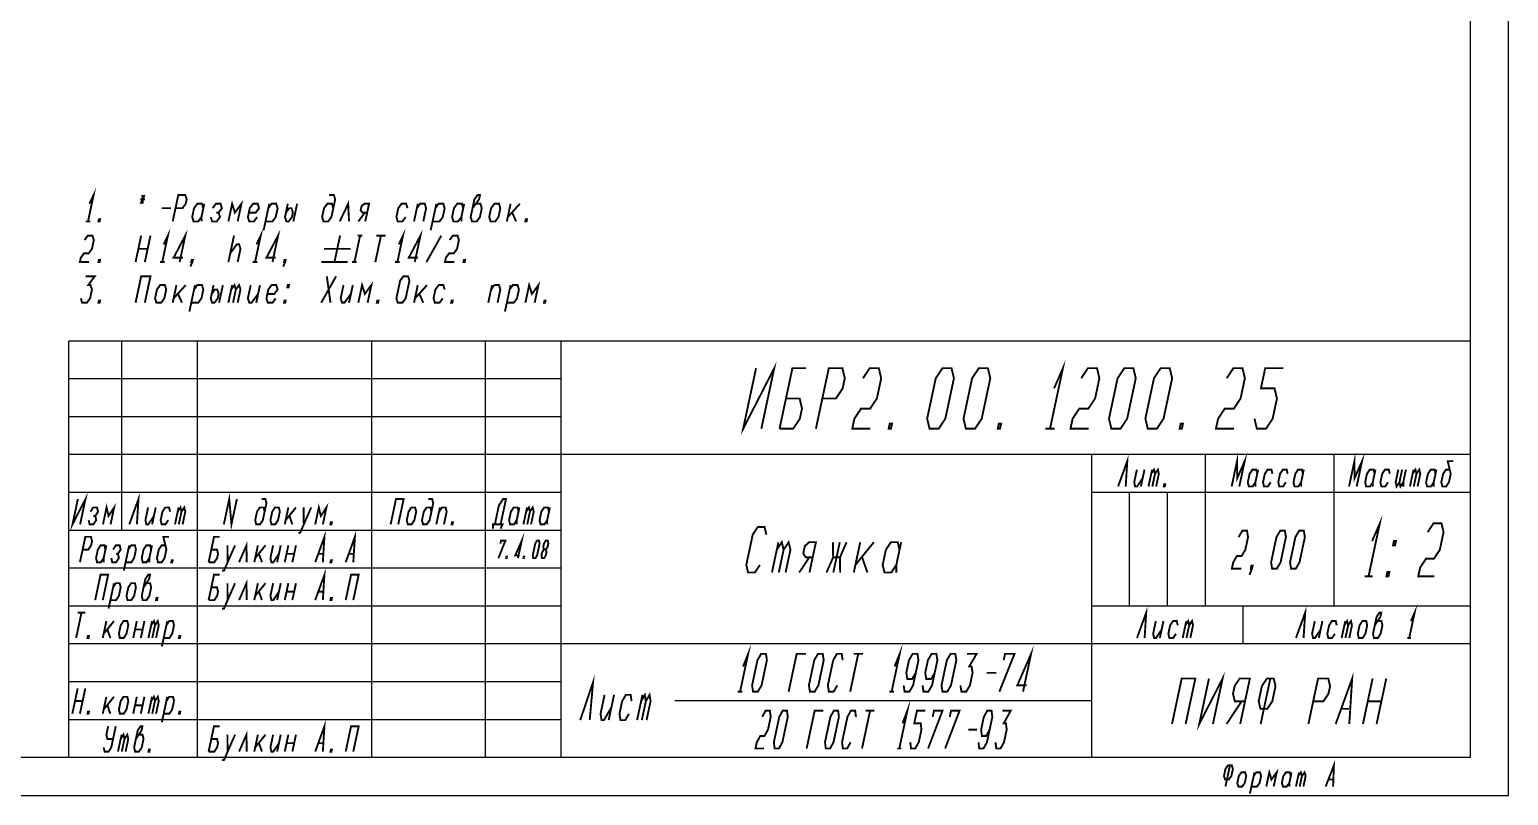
# Model space of a CAD drawing. Header units: millimetres. Extents: x 0 to 420, y 0 to 297.
# Drawn here: x 224.8 to 420, y 0 to 101.1 of the extents above; entities that cross this region are included whole.
import ezdxf

# ---------------------------------------------------------------- set-up
doc = ezdxf.new("R2010")
doc.units = ezdxf.units.MM
doc.header["$LTSCALE"] = 23.1
doc.layers.get('0').update_dxf_attribs({"linetype": 'CONTINUOUS'})

msp = doc.modelspace()

# ---------------------------------------------------------------- linework, layer by layer
at = {"color": 7, "linetype": 'CONTINUOUS'}
for p, q in [((420, 0), (420, 297)), ((415, 5), (415, 292)), ((415, 60), (230, 60)), ((230, 5), (230, 60)), ((237, 35), (237, 60)), ((247, 5), (247, 60)), ((270, 5), (270, 60)), ((285, 5), (285, 60)), ((295, 5), (295, 60)), ((415, 5), (415, 60)), ((295, 55), (230, 55)), ((295, 50), (230, 50)), ((415, 45), (230, 45)), ((365, 5), (365, 45)), ((380, 25), (380, 45)), ((397, 25), (397, 45)), ((295, 40), (230, 40)), ((415, 40), (365, 40)), ((370, 25), (370, 40)), ((375, 25), (375, 40)), ((295, 35), (230, 35)), ((295, 30), (230, 30)), ((295, 25), (230, 25)), ((415, 25), (365, 25)), ((385, 20), (385, 25)), ((415, 20), (230, 20)), ((295, 15), (230, 15)), ((365, 12.5), (310, 12.5)), ((295, 10), (230, 10)), ((415, 5), (20, 5)), ((415, 5), (230, 5)), ((0, 0), (420, 0))]:
    msp.add_line(p, q, dxfattribs=at)
at = {"color": 2, "linetype": 'CONTINUOUS', "const_width": 0.25}
for points in [[(232.7200415, 78.1176105), (233.2742651, 79.2842743), (232.5303186, 75.7842764)], [(239.4284033, 78.7009424), (240.0408948, 78.7009424)], [(240.0117737, 79.2842743), (239.4575244, 78.1176105)], [(239.7055151, 79.2842743), (239.763783, 78.1176105)], [(243.7084351, 75.7842764), (244.4523816, 79.2842743), (245.3711316, 79.2842743), (245.5533948, 78.7009424), (245.4293994, 78.1176105), (244.9991711, 77.5342786), (244.0804211, 77.5342786)], [(247.7554211, 77.5342786), (247.573158, 78.1176105), (246.9606665, 78.1176105), (246.5304126, 77.5342786), (246.2824475, 76.3676083), (246.4646851, 75.7842764), (247.0772021, 75.7842764), (247.5074304, 76.3676083)], [(247.8794165, 78.1176105), (247.5074304, 76.3676083), (247.5365771, 75.7842764)], [(248.732439, 76.3676083), (248.9147021, 75.7842764), (249.5271936, 75.7842764), (249.9574475, 76.3676083), (249.7751843, 76.9509467), (250.2054126, 77.5342786), (250.0231494, 78.1176105), (249.410658, 78.1176105), (248.9804297, 77.5342786)], [(251.0584351, 75.7842764), (251.5544165, 78.1176105), (251.9189172, 76.9509467), (252.7793994, 78.1176105), (252.2834436, 75.7842764)], [(253.7564172, 76.9509467), (254.6751672, 76.9509467), (255.1054211, 77.5342786), (254.923158, 78.1176105), (254.3106665, 78.1176105), (253.8804126, 77.5342786), (253.6324475, 76.3676083), (253.8146851, 75.7842764), (254.4272021, 75.7842764), (254.8574304, 76.3676083)], [(255.7104529, 74.6176126), (256.4543994, 78.1176105)], [(255.9584436, 75.7842764), (256.8771936, 75.7842764), (257.3074475, 76.3676083), (257.5554126, 77.5342786), (257.3731494, 78.1176105), (256.760658, 78.1176105), (256.3304297, 77.5342786)], [(258.9044165, 78.1176105), (258.5324304, 76.3676083), (258.7146936, 75.7842764), (259.0209521, 75.7842764), (259.4511804, 76.3676083), (259.5751758, 76.9509467), (259.3929126, 77.5342786), (259.0866797, 77.5342786), (258.6564258, 76.9509467)], [(260.1293994, 78.1176105), (259.6334436, 75.7842764)], [(264.9054126, 77.5342786), (264.7231494, 78.1176105), (264.110658, 78.1176105), (263.6804297, 77.5342786), (263.432439, 76.3676083), (263.6147021, 75.7842764), (264.2271936, 75.7842764), (264.6574475, 76.3676083), (265.1534033, 78.7009424), (264.9711401, 79.2842743), (264.3586487, 79.2842743)], [(265.7584351, 75.7842764), (266.866908, 78.1176105), (266.9834436, 75.7842764)], [(269.1272021, 75.7842764), (269.623158, 78.1176105), (269.0106665, 78.1176105), (268.6424231, 77.8259445), (268.5184277, 77.2426126), (268.7626758, 76.9509467), (269.3751672, 76.9509467)], [(274.7054297, 77.5342786), (274.5231665, 78.1176105), (273.9106494, 78.1176105), (273.4804211, 77.5342786), (273.2324304, 76.3676083), (273.4146936, 75.7842764), (274.0271851, 75.7842764), (274.457439, 76.3676083)], [(275.5584521, 75.7842764), (276.054408, 78.1176105)], [(275.9304126, 77.5342786), (276.3606665, 78.1176105), (276.973158, 78.1176105), (277.1554211, 77.5342786), (276.7834351, 75.7842764)], [(277.7604529, 74.6176126), (278.5043994, 78.1176105)], [(278.0084436, 75.7842764), (278.9271936, 75.7842764), (279.3574475, 76.3676083), (279.6054126, 77.5342786), (279.4231494, 78.1176105), (278.810658, 78.1176105), (278.3804297, 77.5342786)], [(282.0554297, 77.5342786), (281.8731665, 78.1176105), (281.2606494, 78.1176105), (280.8304211, 77.5342786), (280.5824304, 76.3676083), (280.7646936, 75.7842764), (281.3771851, 75.7842764), (281.807439, 76.3676083)], [(282.1793994, 78.1176105), (281.807439, 76.3676083), (281.8365601, 75.7842764)], [(283.2804126, 77.5342786), (284.1408948, 78.7009424), (284.2648901, 79.2842743), (283.9586316, 79.2842743), (283.5284033, 78.7009424), (283.0324475, 76.3676083), (283.2146851, 75.7842764), (283.8272021, 75.7842764), (284.2574304, 76.3676083), (284.5054211, 77.5342786), (284.323158, 78.1176105), (283.7106665, 78.1176105)], [(285.482439, 76.3676083), (285.6647021, 75.7842764), (286.2771936, 75.7842764), (286.7074475, 76.3676083), (286.9554126, 77.5342786), (286.7731494, 78.1176105), (286.160658, 78.1176105), (285.7304297, 77.5342786), (285.482439, 76.3676083)], [(288.3044165, 78.1176105), (287.8084351, 75.7842764)], [(287.9324304, 76.3676083), (289.5293994, 78.1176105)], [(234.0615601, 75.7842764), (233.9084436, 75.7842764), (233.9704541, 76.0759424), (234.1235706, 76.0759424), (234.0615601, 75.7842764)], [(242.2429211, 77.5342786), (243.4679297, 77.5342786)], [(249.4689258, 76.9509467), (249.7751843, 76.9509467)], [(268.2084521, 75.7842764), (269.0689343, 76.9509467)], [(288.5158008, 76.9509467), (289.0334436, 75.7842764)], [(290.4115686, 75.7842764), (290.2584521, 75.7842764), (290.320437, 76.0759424), (290.4735791, 76.0759424), (290.4115686, 75.7842764)], [(232.2240601, 75.7842764), (232.8365771, 75.7842764)], [(242.520033, 72.750325), (243.0742566, 73.9169888), (242.3303101, 70.416991)], [(244.6271851, 70.416991), (245.3711316, 73.9169888), (243.8324304, 71.0003229), (245.057439, 71.0003229)], [(254.7700415, 72.750325), (255.3242651, 73.9169888), (254.5803186, 70.416991)], [(256.8771936, 70.416991), (257.6211401, 73.9169888), (256.082439, 71.0003229), (257.3074475, 71.0003229)], [(273.5533777, 72.750325), (274.1076013, 73.9169888), (273.3636548, 70.416991)], [(275.6605298, 70.416991), (276.4044763, 73.9169888), (274.8657751, 71.0003229), (276.0907581, 71.0003229)], [(232.0784033, 73.3336569), (232.5086316, 73.9169888), (233.1211487, 73.9169888), (233.3034119, 73.3336569), (233.0554211, 72.1669931), (232.6251672, 71.5836548), (232.0126758, 71.5836548), (231.5824475, 71.0003229), (231.4584521, 70.416991), (232.6834351, 70.416991)], [(238.8084521, 70.416991), (239.5523987, 73.9169888)], [(239.1804126, 72.1669931), (240.4054211, 72.1669931)], [(240.7773816, 73.9169888), (240.0334351, 70.416991)], [(251.8023816, 73.9169888), (251.0584351, 70.416991)], [(251.3064258, 71.5836548), (252.166908, 72.750325), (252.4731665, 72.750325), (252.6554297, 72.1669931), (252.2834436, 70.416991)], [(263.6804297, 72.1669931), (267.1804211, 72.1669931)], [(265.8023987, 73.9169888), (265.0584521, 70.416991)], [(268.4419849, 73.9169888), (267.6980383, 70.416991)], [(268.1357263, 73.9169888), (268.7482178, 73.9169888)], [(271.1982349, 73.9169888), (270.4542883, 70.416991)], [(270.5857178, 73.9169888), (271.8107263, 73.9169888)], [(277.1917712, 70.416991), (279.1607263, 73.9169888)], [(280.2617395, 73.3336569), (280.6919678, 73.9169888), (281.3044849, 73.9169888), (281.486748, 73.3336569), (281.2387573, 72.1669931), (280.8085034, 71.5836548), (280.196012, 71.5836548), (279.7657581, 71.0003229), (279.6417883, 70.416991), (280.8667712, 70.416991)], [(234.0615601, 70.416991), (233.9084436, 70.416991), (233.9704541, 70.7086569), (234.1235706, 70.7086569), (234.0615601, 70.416991)], [(242.0240771, 70.416991), (242.6365686, 70.416991)], [(246.3115686, 70.416991), (246.1584521, 70.416991), (246.220437, 70.7086569), (246.3735791, 70.7086569), (246.3115686, 70.416991), (246.0344568, 69.8336591)], [(254.2740601, 70.416991), (254.8865771, 70.416991)], [(258.5615771, 70.416991), (258.4084351, 70.416991), (258.4704456, 70.7086569), (258.623562, 70.7086569), (258.5615771, 70.416991), (258.2844653, 69.8336591)], [(263.3084436, 70.416991), (266.8084351, 70.416991)], [(267.3917798, 70.416991), (268.0042712, 70.416991)], [(273.0573962, 70.416991), (273.6699133, 70.416991)], [(282.2448962, 70.416991), (282.0917798, 70.416991), (282.1537646, 70.7086569), (282.3069067, 70.7086569), (282.2448962, 70.416991)], [(232.2023987, 68.5497034), (233.4273816, 68.5497034), (232.5668994, 67.3830331), (232.873158, 67.3830331), (233.0554211, 66.7997012), (232.8074304, 65.6330374), (232.3772021, 65.0496991), (231.7646851, 65.0496991), (231.5824475, 65.6330374)], [(238.8084521, 65.0496991), (239.5523987, 68.5497034), (240.7773816, 68.5497034), (240.0334351, 65.0496991)], [(263.3084436, 65.0496991), (265.2773987, 68.5497034)], [(264.0523901, 68.5497034), (264.5334521, 65.0496991)], [(273.4146936, 65.0496991), (273.2324304, 65.6330374), (273.7284119, 67.9663715), (274.1586401, 68.5497034), (274.7711316, 68.5497034), (274.9533948, 67.9663715), (274.457439, 65.6330374), (274.0271851, 65.0496991), (273.4146936, 65.0496991)], [(241.382439, 65.6330374), (241.5647021, 65.0496991), (242.1771936, 65.0496991), (242.6074475, 65.6330374), (242.8554126, 66.7997012), (242.6731494, 67.3830331), (242.060658, 67.3830331), (241.6304297, 66.7997012), (241.382439, 65.6330374)], [(244.2044165, 67.3830331), (243.7084351, 65.0496991)], [(243.8324304, 65.6330374), (245.4293994, 67.3830331)], [(245.9104614, 63.8830353), (246.654408, 67.3830331)], [(246.1584521, 65.0496991), (247.0772021, 65.0496991), (247.5074304, 65.6330374), (247.7554211, 66.7997012), (247.573158, 67.3830331), (246.9606665, 67.3830331), (246.5304126, 66.7997012)], [(249.1043994, 67.3830331), (248.732439, 65.6330374), (248.9147021, 65.0496991), (249.2209351, 65.0496991), (249.651189, 65.6330374), (249.7751843, 66.2163693), (249.5929211, 66.7997012), (249.2866626, 66.7997012), (248.8564343, 66.2163693)], [(250.329408, 67.3830331), (249.8334521, 65.0496991)], [(251.0584351, 65.0496991), (251.5544165, 67.3830331)], [(251.4304211, 66.7997012), (251.8606494, 67.3830331), (252.0429126, 66.7997012), (251.6709521, 65.0496991)], [(252.0429126, 66.7997012), (252.4731665, 67.3830331), (252.6554297, 66.7997012), (252.2834436, 65.0496991)], [(254.004408, 67.3830331), (253.6324475, 65.6330374), (253.8146851, 65.0496991), (254.1209436, 65.0496991), (254.9814258, 66.2163693)], [(255.2294165, 67.3830331), (254.7334351, 65.0496991)], [(256.2064343, 66.2163693), (257.1251843, 66.2163693), (257.5554126, 66.7997012), (257.3731494, 67.3830331), (256.760658, 67.3830331), (256.3304297, 66.7997012), (256.082439, 65.6330374), (256.2647021, 65.0496991), (256.8771936, 65.0496991), (257.3074475, 65.6330374)], [(258.9955481, 67.0913672), (258.842406, 67.0913672), (258.9044165, 67.3830331), (259.057533, 67.3830331), (258.9955481, 67.0913672)], [(266.2544165, 67.3830331), (265.8824304, 65.6330374), (266.0646936, 65.0496991), (266.3709521, 65.0496991), (267.2314343, 66.2163693)], [(267.4793994, 67.3830331), (266.9834436, 65.0496991)], [(268.2084521, 65.0496991), (268.704408, 67.3830331), (269.0689343, 66.2163693), (269.9294165, 67.3830331), (269.4334351, 65.0496991)], [(276.054408, 67.3830331), (275.5584521, 65.0496991)], [(275.6824475, 65.6330374), (277.2794165, 67.3830331)], [(279.6054126, 66.7997012), (279.4231494, 67.3830331), (278.810658, 67.3830331), (278.3804297, 66.7997012), (278.132439, 65.6330374), (278.3147021, 65.0496991), (278.9271936, 65.0496991), (279.3574475, 65.6330374)], [(285.3584436, 65.0496991), (285.8543994, 67.3830331)], [(285.7304297, 66.7997012), (286.160658, 67.3830331), (286.7731494, 67.3830331), (286.9554126, 66.7997012), (286.5834521, 65.0496991)], [(287.56047, 63.8830353), (288.3044165, 67.3830331)], [(287.8084351, 65.0496991), (288.7271851, 65.0496991), (289.157439, 65.6330374), (289.4054297, 66.7997012), (289.2231665, 67.3830331), (288.6106494, 67.3830331), (288.1804211, 66.7997012)], [(290.2584521, 65.0496991), (290.754408, 67.3830331), (291.1189343, 66.2163693), (291.9794165, 67.3830331), (291.4834351, 65.0496991)], [(234.0615601, 65.0496991), (233.9084436, 65.0496991), (233.9704541, 65.3413715), (234.1235706, 65.3413715), (234.0615601, 65.0496991)], [(244.4158008, 66.2163693), (244.9334436, 65.0496991)], [(258.5615771, 65.0496991), (258.4084351, 65.0496991), (258.4704456, 65.3413715), (258.623562, 65.3413715), (258.5615771, 65.0496991)], [(270.8115601, 65.0496991), (270.6584436, 65.0496991), (270.7204541, 65.3413715), (270.8735706, 65.3413715), (270.8115601, 65.0496991)], [(276.2657922, 66.2163693), (276.7834351, 65.0496991)], [(280.6115771, 65.0496991), (280.4584351, 65.0496991), (280.5204456, 65.3413715), (280.673562, 65.3413715), (280.6115771, 65.0496991)], [(292.8615601, 65.0496991), (292.7084436, 65.0496991), (292.7704541, 65.3413715), (292.9235706, 65.3413715), (292.8615601, 65.0496991)], [(320.7004541, 56.4106357), (318.9999976, 48.4106406), (323.1004578, 56.4106357), (321.4000012, 48.4106406)], [(360.0336438, 53.7439728), (361.2004614, 56.4106357), (359.5000049, 48.4106406)], [(323.8000049, 48.4106406), (325.5004614, 56.4106357), (327.3004578, 56.4106357)], [(328.6000122, 48.4106406), (330.3004431, 56.4106357), (332.1004651, 56.4106357), (332.4170544, 55.0773074), (332.1336365, 53.7439728), (331.2502368, 52.4106381), (329.4502148, 52.4106381)], [(334.8170325, 55.0773074), (335.7004578, 56.4106357), (336.9004468, 56.4106357), (337.2170361, 55.0773074), (336.6502258, 52.4106381), (335.7668262, 51.0773035), (334.5668115, 51.0773035), (333.6834119, 49.7439688), (333.3999939, 48.4106406), (335.7999976, 48.4106406)], [(343.5999902, 48.4106406), (343.2834009, 49.7439688), (344.4170471, 55.0773074), (345.3004468, 56.4106357), (346.5004614, 56.4106357), (346.8170508, 55.0773074), (345.6834045, 49.7439688), (344.8000049, 48.4106406), (343.5999902, 48.4106406)], [(348.3999976, 48.4106406), (348.0834082, 49.7439688), (349.2170544, 55.0773074), (350.1004541, 56.4106357), (351.3004431, 56.4106357), (351.6170325, 55.0773074), (350.4834119, 49.7439688), (349.6000122, 48.4106406), (348.3999976, 48.4106406)], [(363.6170508, 55.0773074), (364.5004504, 56.4106357), (365.7004651, 56.4106357), (366.0170544, 55.0773074), (365.4502185, 52.4106381), (364.5668188, 51.0773035), (363.3668298, 51.0773035), (362.4834045, 49.7439688), (362.2000122, 48.4106406), (364.5999902, 48.4106406)], [(367.6000012, 48.4106406), (367.2834119, 49.7439688), (368.4170325, 55.0773074), (369.3004578, 56.4106357), (370.5004468, 56.4106357), (370.8170361, 55.0773074), (369.6834155, 49.7439688), (368.7999902, 48.4106406), (367.6000012, 48.4106406)], [(372.4000085, 48.4106406), (372.0834192, 49.7439688), (373.2170398, 55.0773074), (374.1004651, 56.4106357), (375.3004541, 56.4106357), (375.6170435, 55.0773074), (374.4833972, 49.7439688), (373.5999976, 48.4106406), (372.4000085, 48.4106406)], [(382.8170544, 55.0773074), (383.7004541, 56.4106357), (384.9004431, 56.4106357), (385.2170325, 55.0773074), (384.6502222, 52.4106381), (383.7668225, 51.0773035), (382.5668079, 51.0773035), (381.6834082, 49.7439688), (381.3999902, 48.4106406), (383.7999939, 48.4106406)], [(386.4834155, 49.7439688), (386.8000049, 48.4106406), (387.9999939, 48.4106406), (388.8834192, 49.7439688), (389.4502295, 52.4106381), (389.1336401, 53.7439728), (387.3336438, 53.7439728), (387.9004541, 56.4106357), (390.3004578, 56.4106357)], [(323.8000049, 48.4106406), (325.6000012, 48.4106406), (326.4834009, 49.7439688), (326.7668188, 51.0773035), (326.4502295, 52.4106381), (324.6502332, 52.4106381)], [(338.5000049, 48.4106406), (338.2000012, 48.4106406), (338.3417102, 49.0773047), (338.6417139, 49.0773047), (338.5000049, 48.4106406)], [(352.9000012, 48.4106406), (352.5999976, 48.4106406), (352.7417065, 49.0773047), (353.0417102, 49.0773047), (352.9000012, 48.4106406)], [(376.9000122, 48.4106406), (376.6000085, 48.4106406), (376.7416919, 49.0773047), (377.0416956, 49.0773047), (376.9000122, 48.4106406)], [(358.8999976, 48.4106406), (360.1000122, 48.4106406)], [(368.4799915, 40.787579), (369.6945667, 44.1375815), (369.4850024, 40.787579)], [(383.4749963, 40.787579), (384.1870532, 44.1375815), (384.2148669, 41.9042487), (385.1920642, 44.1375815), (384.4800073, 40.787579)], [(398.9650085, 40.787579), (399.6770654, 44.1375815), (399.7048535, 41.9042487), (400.6820764, 44.1375815), (399.9699939, 40.787579)], [(370.964718, 43.0209119), (370.6086768, 41.3459106), (370.7412598, 40.787579), (370.9925061, 40.787579), (371.7323511, 41.9042487)], [(371.9697034, 43.0209119), (371.4949988, 40.787579)], [(372.5000098, 40.787579), (372.9747144, 43.0209119)], [(372.8560254, 42.4625803), (373.2259607, 43.0209119), (373.3585437, 42.4625803), (373.0025024, 40.787579)], [(373.3585437, 42.4625803), (373.7284534, 43.0209119), (373.8610364, 42.4625803), (373.5049951, 40.787579)], [(386.8460449, 42.4625803), (386.7134619, 43.0209119), (386.2109692, 43.0209119), (385.8410339, 42.4625803), (385.6036816, 41.3459106), (385.736239, 40.787579), (386.2387573, 40.787579), (386.608667, 41.3459106)], [(386.9647083, 43.0209119), (386.608667, 41.3459106), (386.615614, 40.787579)], [(388.8560413, 42.4625803), (388.7234583, 43.0209119), (388.2209656, 43.0209119), (387.8510303, 42.4625803), (387.613678, 41.3459106), (387.746261, 40.787579), (388.2487537, 40.787579), (388.618689, 41.3459106)], [(390.8660376, 42.4625803), (390.7334546, 43.0209119), (390.2309619, 43.0209119), (389.8610266, 42.4625803), (389.6236743, 41.3459106), (389.7562573, 40.787579), (390.25875, 40.787579), (390.6286853, 41.3459106)], [(392.8760339, 42.4625803), (392.7434509, 43.0209119), (392.2409583, 43.0209119), (391.8710229, 42.4625803), (391.6336707, 41.3459106), (391.7662537, 40.787579), (392.2687463, 40.787579), (392.6386816, 41.3459106)], [(392.9946973, 43.0209119), (392.6386816, 41.3459106), (392.6456287, 40.787579)], [(402.3360315, 42.4625803), (402.2034485, 43.0209119), (401.7009558, 43.0209119), (401.3310205, 42.4625803), (401.0936682, 41.3459106), (401.2262512, 40.787579), (401.7287439, 40.787579), (402.0986792, 41.3459106)], [(402.4547205, 43.0209119), (402.0986792, 41.3459106), (402.1056262, 40.787579)], [(404.3460278, 42.4625803), (404.2134705, 43.0209119), (403.7109521, 43.0209119), (403.3410425, 42.4625803), (403.1036902, 41.3459106), (403.2362476, 40.787579), (403.7387402, 40.787579), (404.1086755, 41.3459106)], [(405.4697021, 43.0209119), (405.1136865, 41.3459106), (405.2462439, 40.787579), (405.6161792, 41.3459106), (405.7487622, 40.787579), (406.1186719, 41.3459106), (406.4747131, 43.0209119)], [(405.9722205, 43.0209119), (405.6161792, 41.3459106)], [(407.0049939, 40.787579), (407.4796985, 43.0209119)], [(407.3610352, 42.4625803), (407.7309705, 43.0209119), (407.8635278, 42.4625803), (407.5075122, 40.787579)], [(407.8635278, 42.4625803), (408.2334631, 43.0209119), (408.3660205, 42.4625803), (408.0100049, 40.787579)], [(410.3760425, 42.4625803), (410.2434595, 43.0209119), (409.7409668, 43.0209119), (409.3710315, 42.4625803), (409.1336792, 41.3459106), (409.2662622, 40.787579), (409.7687549, 40.787579), (410.1386902, 41.3459106)], [(410.4947058, 43.0209119), (410.1386902, 41.3459106), (410.1456372, 40.787579)], [(412.2534558, 43.0209119), (411.7509631, 43.0209119), (411.3810278, 42.4625803), (411.1436755, 41.3459106), (411.2762585, 40.787579), (411.7787512, 40.787579), (412.1486865, 41.3459106), (412.3860388, 42.4625803), (411.9883154, 44.1375815), (412.7420544, 44.1375815)], [(374.6356165, 40.787579), (374.5100061, 40.787579), (374.5693506, 41.066748), (374.6949609, 41.066748), (374.6356165, 40.787579)], [(406.1186719, 41.3459106), (406.1256189, 40.787579)], [(231.1970544, 39.1375781), (230.4849976, 35.7875821), (232.2020654, 39.1375781), (231.4900085, 35.7875821)], [(237.9799878, 35.7875821), (239.194563, 39.1375781), (238.9849988, 35.7875821)], [(250.4599915, 35.7875821), (251.172074, 39.1375781), (251.4650024, 35.7875821), (252.1770593, 39.1375781)], [(255.8410364, 37.4625769), (255.7084534, 38.0209149), (255.2059607, 38.0209149), (254.8360254, 37.4625769), (254.5986731, 36.3459137), (254.7312561, 35.7875821), (255.2337488, 35.7875821), (255.6036841, 36.3459137), (256.0783887, 38.5792465), (255.9458057, 39.1375781), (255.443313, 39.1375781)], [(272.475, 35.7875821), (273.1870569, 39.1375781), (274.1920679, 39.1375781), (273.480011, 35.7875821)], [(277.8560449, 37.4625769), (277.7234619, 38.0209149), (277.2209692, 38.0209149), (276.8510339, 37.4625769), (276.6136816, 36.3459137), (276.746239, 35.7875821), (277.2487573, 35.7875821), (277.618667, 36.3459137), (278.0933972, 38.5792465), (277.9608142, 39.1375781), (277.4583215, 39.1375781)], [(286.2312561, 35.7875821), (286.7653052, 38.3000775), (287.3201953, 39.1375781), (287.697052, 39.1375781), (286.9849951, 35.7875821)], [(232.6136829, 36.3459137), (232.7462402, 35.7875821), (233.2487585, 35.7875821), (233.6186682, 36.3459137), (233.4861108, 36.9042453), (233.8560205, 37.4625769), (233.7234631, 38.0209149), (233.2209705, 38.0209149), (232.8510352, 37.4625769)], [(234.5049902, 35.7875821), (234.9797205, 38.0209149), (235.2448608, 36.9042453), (235.9847058, 38.0209149), (235.5100012, 35.7875821)], [(240.4647144, 38.0209149), (240.1086731, 36.3459137), (240.2412561, 35.7875821), (240.4925024, 35.7875821), (241.2323474, 36.9042453)], [(241.4696997, 38.0209149), (240.9949951, 35.7875821)], [(243.3610327, 37.4625769), (243.2284497, 38.0209149), (242.725957, 38.0209149), (242.3560217, 37.4625769), (242.1186694, 36.3459137), (242.2512524, 35.7875821), (242.7537451, 35.7875821), (243.1236804, 36.3459137)], [(244.0100024, 35.7875821), (244.484707, 38.0209149)], [(244.3660437, 37.4625769), (244.7359534, 38.0209149), (244.8685364, 37.4625769), (244.5124951, 35.7875821)], [(244.8685364, 37.4625769), (245.2384717, 38.0209149), (245.3710291, 37.4625769), (245.0149878, 35.7875821)], [(256.6086694, 36.3459137), (256.7412524, 35.7875821), (257.2437451, 35.7875821), (257.6136804, 36.3459137), (257.8510327, 37.4625769), (257.7184497, 38.0209149), (257.215957, 38.0209149), (256.8460217, 37.4625769), (256.6086694, 36.3459137)], [(258.974707, 38.0209149), (258.5000024, 35.7875821)], [(258.6186658, 36.3459137), (259.979718, 38.0209149)], [(260.2726465, 34.6709125), (260.5238928, 34.6709125), (261.9897144, 38.0209149)], [(260.9847034, 38.0209149), (261.0124915, 35.7875821)], [(262.5199951, 35.7875821), (262.9946997, 38.0209149), (263.2598657, 36.9042453), (263.9997107, 38.0209149), (263.5250061, 35.7875821)], [(274.6036853, 36.3459137), (274.7362427, 35.7875821), (275.238761, 35.7875821), (275.6086707, 36.3459137), (275.8460229, 37.4625769), (275.7134656, 38.0209149), (275.2109473, 38.0209149), (274.8410376, 37.4625769), (274.6036853, 36.3459137)], [(278.504989, 35.7875821), (278.9797192, 38.0209149)], [(278.8610303, 37.4625769), (279.2309656, 38.0209149), (279.7334583, 38.0209149), (279.8660413, 37.4625769), (279.51, 35.7875821)], [(289.3510327, 37.4625769), (289.2184497, 38.0209149), (288.715957, 38.0209149), (288.3460217, 37.4625769), (288.1086694, 36.3459137), (288.2412524, 35.7875821), (288.7437451, 35.7875821), (289.1136804, 36.3459137)], [(289.4697217, 38.0209149), (289.1136804, 36.3459137), (289.1206274, 35.7875821)], [(290.0000024, 35.7875821), (290.474707, 38.0209149)], [(290.3560437, 37.4625769), (290.7259534, 38.0209149), (290.8585364, 37.4625769), (290.5024951, 35.7875821)], [(290.8585364, 37.4625769), (291.2284717, 38.0209149), (291.3610291, 37.4625769), (291.0049878, 35.7875821)], [(293.3710254, 37.4625769), (293.238468, 38.0209149), (292.7359497, 38.0209149), (292.36604, 37.4625769), (292.1286877, 36.3459137), (292.2612451, 35.7875821), (292.7637378, 35.7875821), (293.1336731, 36.3459137)], [(293.4897144, 38.0209149), (293.1336731, 36.3459137), (293.1406201, 35.7875821)], [(402.0044202, 33.5884717), (403.0254016, 35.9218057), (401.5375085, 28.92181)], [(233.2348645, 36.9042453), (233.4861108, 36.9042453)], [(259.1142371, 36.9042453), (259.5049878, 35.7875821)], [(264.6556274, 35.7875821), (264.5299915, 35.7875821), (264.5893359, 36.0667447), (264.7149719, 36.0667447), (264.6556274, 35.7875821)], [(280.6406213, 35.7875821), (280.515011, 35.7875821), (280.5743298, 36.0667447), (280.6999658, 36.0667447), (280.6406213, 35.7875821)], [(285.9869568, 35.2292441), (285.9800098, 35.7875821), (287.2362415, 35.7875821), (286.9919421, 35.2292441)], [(322.0627881, 34.432977), (321.8253333, 35.4329764), (320.9253479, 35.4329764), (320.2627917, 34.432977), (319.4125635, 30.4329794), (319.6499927, 29.43298), (320.5500037, 29.43298), (321.2125598, 30.4329794)], [(409.3399109, 34.7551419), (410.1129016, 35.9218057), (411.1629016, 35.9218057), (411.4399109, 34.7551419), (410.9439551, 32.4218079), (410.1709644, 31.255144), (409.1209644, 31.255144), (408.3479736, 30.0884738), (408.1000085, 28.92181), (410.2000085, 28.92181)], [(231.464989, 30.7875787), (232.1770715, 34.1375812), (232.9308105, 34.1375812), (233.0633936, 33.5792432), (232.9447046, 33.0209116), (232.5747949, 32.46258), (231.8210303, 32.46258)], [(242.7434656, 33.0209116), (242.2409473, 33.0209116), (241.8710376, 32.46258), (241.6336853, 31.3459103), (241.7662427, 30.7875787), (242.268761, 30.7875787), (242.6386707, 31.3459103), (242.8760229, 32.46258), (242.4783252, 34.1375812), (243.2320642, 34.1375812)], [(248.4499951, 30.7875787), (249.162052, 34.1375812), (249.9158167, 34.1375812)], [(252.4699878, 30.7875787), (253.4472107, 33.0209116), (253.4749988, 30.7875787)], [(262.5199951, 30.7875787), (263.7345703, 34.1375812), (263.5250061, 30.7875787)], [(266.5399878, 30.7875787), (267.754563, 34.1375812), (267.5449988, 30.7875787)], [(286.6937585, 31.3243066), (287.6138928, 33.6243091), (287.0388794, 33.6243091), (286.9574121, 33.2409732)], [(289.2812549, 31.3243066), (289.7701355, 33.6243091), (288.9314685, 31.7076425), (289.5064819, 31.7076425)], [(291.2937378, 31.3243066), (291.2314709, 31.7076425), (291.5573914, 33.2409732), (291.7826184, 33.6243091), (292.0701379, 33.6243091), (292.1324048, 33.2409732), (291.8064844, 31.7076425), (291.5812573, 31.3243066), (291.2937378, 31.3243066)], [(292.975686, 32.4743079), (293.2009131, 32.8576437), (293.282406, 33.2409732), (293.2201392, 33.6243091), (292.9326196, 33.6243091), (292.7073926, 33.2409732), (292.6259253, 32.8576437), (292.6881921, 32.4743079)], [(322.7999927, 29.43298), (323.6502209, 33.4329776)], [(323.4376575, 32.4329782), (324.1002136, 33.4329776), (324.3376685, 32.4329782), (323.7000037, 29.43298)], [(324.3376685, 32.4329782), (325.0002246, 33.4329776), (325.2376794, 32.4329782), (324.599989, 29.43298)], [(327.749989, 29.43298), (328.6002173, 33.4329776), (327.7002319, 33.4329776), (327.1439575, 32.9329779), (326.931394, 31.9329785), (327.275105, 31.4329788), (328.175116, 31.4329788)], [(330.0000037, 29.43298), (330.8751233, 31.4329788), (330.8502319, 33.4329776)], [(331.7502173, 33.4329776), (330.899989, 29.43298)], [(332.6502283, 33.4329776), (331.7751086, 31.4329788), (331.8, 29.43298)], [(334.4502246, 33.4329776), (333.5999963, 29.43298)], [(333.8125598, 30.4329794), (336.2502209, 33.4329776)], [(339.6376758, 32.4329782), (339.4002209, 33.4329776), (338.5002356, 33.4329776), (337.8376794, 32.4329782), (337.4125525, 30.4329794), (337.6500073, 29.43298), (338.5499927, 29.43298), (339.2125488, 30.4329794)], [(339.8502136, 33.4329776), (339.2125488, 30.4329794), (339.2250073, 29.43298)], [(384.3856458, 34.1108121), (384.8752954, 34.944147), (385.500271, 34.944147), (385.6356482, 34.1108121), (385.2814014, 32.4441486), (384.7917517, 31.6108136), (384.1667505, 31.6108136), (383.6771265, 30.777485), (383.4999902, 29.9441501), (384.7499927, 29.9441501)], [(388.8124878, 29.9441501), (388.6771362, 30.777485), (389.3856555, 34.1108121), (389.8752795, 34.944147), (390.5002808, 34.944147), (390.635658, 34.1108121), (389.9271387, 30.777485), (389.437489, 29.9441501), (388.8124878, 29.9441501)], [(391.3124927, 29.9441501), (391.1771411, 30.777485), (391.8856604, 34.1108121), (392.3752844, 34.944147), (393.0002856, 34.944147), (393.1356628, 34.1108121), (392.4271179, 30.777485), (391.9374939, 29.9441501), (391.3124927, 29.9441501)], [(405.0304504, 33.0051398), (404.7679504, 33.0051398), (404.8919202, 33.5884717), (405.1544202, 33.5884717), (405.0304504, 33.0051398)], [(234.8360376, 32.46258), (234.7034546, 33.0209116), (234.2009619, 33.0209116), (233.8310266, 32.46258), (233.5936743, 31.3459103), (233.7262573, 30.7875787), (234.22875, 30.7875787), (234.5986853, 31.3459103)], [(234.9547009, 33.0209116), (234.5986853, 31.3459103), (234.6056323, 30.7875787)], [(235.6036707, 31.3459103), (235.7362537, 30.7875787), (236.2387463, 30.7875787), (236.6086816, 31.3459103), (236.4760986, 31.9042484), (236.8460339, 32.46258), (236.7134509, 33.0209116), (236.2109583, 33.0209116), (235.8410229, 32.46258)], [(236.2248523, 31.9042484), (236.4760986, 31.9042484)], [(237.2576514, 29.6709155), (237.9697083, 33.0209116)], [(237.4950037, 30.7875787), (238.2487427, 30.7875787), (238.618678, 31.3459103), (238.8560303, 32.46258), (238.7234473, 33.0209116), (238.2209546, 33.0209116), (237.8510449, 32.46258)], [(240.8660266, 32.46258), (240.7334692, 33.0209116), (240.2309509, 33.0209116), (239.8610413, 32.46258), (239.623689, 31.3459103), (239.7562463, 30.7875787), (240.258739, 30.7875787), (240.6286743, 31.3459103)], [(240.9847156, 33.0209116), (240.6286743, 31.3459103), (240.6356213, 30.7875787)], [(248.4499951, 30.7875787), (249.2037598, 30.7875787), (249.5736694, 31.3459103), (249.6923584, 31.9042484), (249.5597754, 32.46258), (248.8060364, 32.46258)], [(250.2226392, 29.6709155), (250.4738855, 29.6709155), (251.939707, 33.0209116)], [(250.9347217, 33.0209116), (250.9625098, 30.7875787)], [(254.9547144, 33.0209116), (254.4800098, 30.7875787)], [(254.5986731, 31.3459103), (255.9596997, 33.0209116)], [(255.0942188, 31.9042484), (255.4849951, 30.7875787)], [(256.9647107, 33.0209116), (256.6086694, 31.3459103), (256.7412524, 30.7875787), (256.9924988, 30.7875787), (257.7323437, 31.9042484)], [(257.9697217, 33.0209116), (257.4949915, 30.7875787)], [(258.5000024, 30.7875787), (258.974707, 33.0209116)], [(258.7373547, 31.9042484), (259.7423657, 31.9042484)], [(259.979718, 33.0209116), (259.5049878, 30.7875787)], [(263.0085937, 31.9042484), (263.5111121, 31.9042484)], [(267.0286121, 31.9042484), (267.5311047, 31.9042484)], [(287.7718799, 31.3243066), (287.7, 31.3243066), (287.7407336, 31.5159778), (287.8126135, 31.5159778), (287.7718799, 31.3243066)], [(290.0718823, 31.3243066), (290.0000024, 31.3243066), (290.0407361, 31.5159778), (290.112616, 31.5159778), (290.0718823, 31.3243066)], [(292.443739, 31.3243066), (292.7312585, 31.3243066), (292.9564856, 31.7076425), (293.0379529, 32.090972), (292.975686, 32.4743079), (292.6881921, 32.4743079), (292.4629651, 32.090972), (292.3814722, 31.7076425), (292.443739, 31.3243066)], [(326.400011, 29.43298), (327.7251233, 31.4329788)], [(330.8751233, 31.4329788), (331.7751086, 31.4329788)], [(334.7001123, 31.4329788), (335.3999927, 29.43298)], [(243.6506287, 30.7875787), (243.5249927, 30.7875787), (243.5843372, 31.0667477), (243.7099731, 31.0667477), (243.6506287, 30.7875787)], [(262.5199951, 25.7875818), (263.7345703, 29.1375778), (263.5250061, 25.7875818)], [(264.6556274, 30.7875787), (264.5299915, 30.7875787), (264.5893359, 31.0667477), (264.7149719, 31.0667477), (264.6556274, 30.7875787)], [(386.156239, 29.9441501), (385.9999951, 29.9441501), (386.0885632, 30.3608176), (386.2448071, 30.3608176), (386.156239, 29.9441501), (385.8228589, 29.1108151)], [(404.1625085, 28.92181), (403.9000085, 28.92181), (404.0240039, 29.5051419), (404.2865039, 29.5051419), (404.1625085, 28.92181)], [(233.475011, 25.7875818), (234.1870679, 29.1375778), (235.1920532, 29.1375778), (234.4799963, 25.7875818)], [(235.247655, 24.6709122), (235.9597119, 28.0209146)], [(235.4850073, 25.7875818), (236.2387463, 25.7875818), (236.6086816, 26.3459134), (236.8460339, 27.4625766), (236.7134509, 28.0209146), (236.2109583, 28.0209146), (235.8410229, 27.4625766)], [(237.613667, 26.3459134), (237.74625, 25.7875818), (238.2487427, 25.7875818), (238.618678, 26.3459134), (238.8560303, 27.4625766), (238.7234473, 28.0209146), (238.2209546, 28.0209146), (237.8510449, 27.4625766), (237.613667, 26.3459134)], [(239.8610413, 27.4625766), (240.6008862, 28.5792462), (240.7195752, 29.1375778), (240.4683032, 29.1375778), (240.0983936, 28.5792462), (239.623689, 26.3459134), (239.7562463, 25.7875818), (240.258739, 25.7875818), (240.6286743, 26.3459134), (240.8660266, 27.4625766), (240.7334692, 28.0209146), (240.2309509, 28.0209146)], [(248.4499951, 25.7875818), (249.162052, 29.1375778), (249.9158167, 29.1375778)], [(248.4499951, 25.7875818), (249.2037598, 25.7875818), (249.5736694, 26.3459134), (249.6923584, 26.904245), (249.5597754, 27.4625766), (248.8060364, 27.4625766)], [(250.2226392, 24.6709122), (250.4738855, 24.6709122), (251.939707, 28.0209146)], [(250.9347217, 28.0209146), (250.9625098, 25.7875818)], [(252.4699878, 25.7875818), (253.4472107, 28.0209146), (253.4749988, 25.7875818)], [(254.9547144, 28.0209146), (254.4800098, 25.7875818)], [(254.5986731, 26.3459134), (255.9596997, 28.0209146)], [(256.9647107, 28.0209146), (256.6086694, 26.3459134), (256.7412524, 25.7875818), (256.9924988, 25.7875818), (257.7323437, 26.904245)], [(257.9697217, 28.0209146), (257.4949915, 25.7875818)], [(258.5000024, 25.7875818), (258.974707, 28.0209146)], [(259.979718, 28.0209146), (259.5049878, 25.7875818)], [(266.5399878, 25.7875818), (267.2520703, 29.1375778), (268.2570557, 29.1375778), (267.5449988, 25.7875818)], [(401.0125085, 28.92181), (402.0625085, 28.92181)], [(241.6406323, 25.7875818), (241.5149963, 25.7875818), (241.5743408, 26.0667444), (241.6999512, 26.0667444), (241.6406323, 25.7875818)], [(255.0942188, 26.904245), (255.4849951, 25.7875818)], [(258.7373547, 26.904245), (259.7423657, 26.904245)], [(263.0085937, 26.904245), (263.5111121, 26.904245)], [(264.6556274, 25.7875818), (264.5299915, 25.7875818), (264.5893359, 26.0667444), (264.7149719, 26.0667444), (264.6556274, 25.7875818)], [(231.6745532, 24.1375809), (230.9624963, 20.7875784)], [(231.1720605, 24.1375809), (232.1770715, 24.1375809)], [(370.9799963, 20.7875784), (372.1945715, 24.1375809), (371.9850073, 20.7875784)], [(391.9600012, 20.7875784), (393.1745764, 24.1375809), (392.9650122, 20.7875784)], [(402.3660242, 22.4625797), (403.1058948, 23.5792461), (403.2245581, 24.1375809), (402.9733118, 24.1375809), (402.6033765, 23.5792461), (402.1286719, 21.3459132), (402.2612549, 20.7875784), (402.7637476, 20.7875784), (403.1336829, 21.3459132), (403.3710352, 22.4625797), (403.2384521, 23.0209113), (402.7359595, 23.0209113)], [(407.1328345, 23.0209113), (407.6214331, 24.1375809), (406.9093762, 20.7875784)], [(234.9547009, 23.0209113), (234.4799963, 20.7875784)], [(234.5986853, 21.3459132), (235.9597119, 23.0209113)], [(235.094231, 21.9042448), (235.4850073, 20.7875784)], [(236.6086816, 21.3459132), (236.741239, 20.7875784), (237.2437573, 20.7875784), (237.613667, 21.3459132), (237.8510449, 22.4625797), (237.7184619, 23.0209113), (237.2159692, 23.0209113), (236.8460339, 22.4625797), (236.6086816, 21.3459132)], [(238.499989, 20.7875784), (238.9747192, 23.0209113)], [(238.7373669, 21.9042448), (239.7423523, 21.9042448)], [(239.9797046, 23.0209113), (239.505, 20.7875784)], [(240.510011, 20.7875784), (240.9847156, 23.0209113)], [(240.8660266, 22.4625797), (241.2359619, 23.0209113), (241.3685449, 22.4625797), (241.0125037, 20.7875784)], [(241.3685449, 22.4625797), (241.7384546, 23.0209113), (241.8710376, 22.4625797), (241.5149963, 20.7875784)], [(242.282655, 19.670912), (242.9947119, 23.0209113)], [(242.5200073, 20.7875784), (243.2737463, 20.7875784), (243.6436816, 21.3459132), (243.8810339, 22.4625797), (243.7484509, 23.0209113), (243.2459583, 23.0209113), (242.8760229, 22.4625797)], [(373.4646973, 23.0209113), (373.1086816, 21.3459132), (373.241239, 20.7875784), (373.492511, 20.7875784), (374.232356, 21.9042448)], [(374.4697083, 23.0209113), (373.9950037, 20.7875784)], [(376.3610413, 22.4625797), (376.2284583, 23.0209113), (375.7259656, 23.0209113), (375.3560303, 22.4625797), (375.118678, 21.3459132), (375.251261, 20.7875784), (375.7537537, 20.7875784), (376.123689, 21.3459132)], [(377.010011, 20.7875784), (377.4847156, 23.0209113)], [(377.3660266, 22.4625797), (377.7359619, 23.0209113), (377.8685449, 22.4625797), (377.5125037, 20.7875784)], [(377.8685449, 22.4625797), (378.2384546, 23.0209113), (378.3710376, 22.4625797), (378.0149963, 20.7875784)], [(394.4447021, 23.0209113), (394.0886865, 21.3459132), (394.2212439, 20.7875784), (394.4724902, 20.7875784), (395.2123608, 21.9042448)], [(395.4497131, 23.0209113), (394.9750085, 20.7875784)], [(397.3410205, 22.4625797), (397.2084631, 23.0209113), (396.7059705, 23.0209113), (396.3360352, 22.4625797), (396.0986829, 21.3459132), (396.2312402, 20.7875784), (396.7337585, 20.7875784), (397.1036682, 21.3459132)], [(397.9899902, 20.7875784), (398.4647205, 23.0209113)], [(398.3460315, 22.4625797), (398.7159668, 23.0209113), (398.8485242, 22.4625797), (398.4925085, 20.7875784)], [(398.8485242, 22.4625797), (399.2184595, 23.0209113), (399.3510425, 22.4625797), (398.9950012, 20.7875784)], [(400.1186755, 21.3459132), (400.2512585, 20.7875784), (400.7537512, 20.7875784), (401.1236865, 21.3459132), (401.3610388, 22.4625797), (401.2284558, 23.0209113), (400.7259631, 23.0209113), (400.3560278, 22.4625797), (400.1186755, 21.3459132)], [(232.595636, 20.7875784), (232.47, 20.7875784), (232.5293445, 21.0667474), (232.6549548, 21.0667474), (232.595636, 20.7875784)], [(244.655614, 20.7875784), (244.5300037, 20.7875784), (244.5893481, 21.0667474), (244.7149585, 21.0667474), (244.655614, 20.7875784)], [(318.9897693, 17.0274806), (319.6565295, 18.6941473), (318.5937378, 13.6941472)], [(338.9897827, 17.0274806), (339.656543, 18.6941473), (338.5937512, 13.6941472)], [(355.9374902, 13.6941472), (357.000282, 18.6941473), (355.1771375, 14.5274821), (356.4271399, 14.5274821)], [(406.6581299, 20.7875784), (407.1606226, 20.7875784)], [(320.3124976, 13.6941472), (320.1771204, 14.5274821), (320.8856396, 17.8608156), (321.3752893, 18.6941473), (322.0002905, 18.6941473), (322.1356421, 17.8608156), (321.4271228, 14.5274821), (320.9374988, 13.6941472), (320.3124976, 13.6941472)], [(324.9999939, 13.6941472), (326.0627856, 18.6941473), (327.3127881, 18.6941473)], [(327.8125122, 13.6941472), (327.677135, 14.5274821), (328.3856543, 17.8608156), (328.8752783, 18.6941473), (329.5002795, 18.6941473), (329.6356567, 17.8608156), (328.9271375, 14.5274821), (328.4374878, 13.6941472), (327.8125122, 13.6941472)], [(332.1356616, 17.8608156), (332.0002844, 18.6941473), (331.3752832, 18.6941473), (330.8856592, 17.8608156), (330.1771399, 14.5274821), (330.3124915, 13.6941472), (330.9374927, 13.6941472), (331.4271423, 14.5274821)], [(334.1877759, 18.6941473), (333.1250098, 13.6941472)], [(333.5627747, 18.6941473), (334.8127771, 18.6941473)], [(340.1771338, 14.5274821), (340.312511, 13.6941472), (340.9375122, 13.6941472), (341.4271362, 14.5274821), (342.1356555, 17.8608156), (342.0002783, 18.6941473), (341.3752771, 18.6941473), (340.8856531, 17.8608156), (340.5313806, 16.1941489), (340.6667578, 15.3608139), (341.291759, 15.3608139), (341.7813831, 16.1941489)], [(342.6771387, 14.5274821), (342.8124902, 13.6941472), (343.4374915, 13.6941472), (343.9271411, 14.5274821), (344.6356604, 17.8608156), (344.5002832, 18.6941473), (343.875282, 18.6941473), (343.385658, 17.8608156), (343.0313855, 16.1941489), (343.1667627, 15.3608139), (343.7917639, 15.3608139), (344.2813879, 16.1941489)], [(345.3124951, 13.6941472), (345.1771179, 14.5274821), (345.8856628, 17.8608156), (346.3752869, 18.6941473), (347.0002881, 18.6941473), (347.1356396, 17.8608156), (346.4271204, 14.5274821), (345.9374963, 13.6941472), (345.3124951, 13.6941472)], [(348.5627783, 18.6941473), (349.8127808, 18.6941473), (348.8335327, 17.0274806), (349.1460205, 17.0274806), (349.2813977, 16.1941489), (348.9271252, 14.5274821), (348.4375012, 13.6941472), (347.8125, 13.6941472), (347.6771228, 14.5274821)], [(352.8125098, 13.6941472), (354.8127905, 18.6941473), (353.5627881, 18.6941473), (353.3856519, 17.8608156)], [(297.4999915, 9.9441495), (299.1877844, 14.9441496), (298.7499939, 9.9441495)], [(351.1564014, 16.1941489), (352.4064038, 16.1941489)], [(380.4753442, 15.432979), (379.199989, 9.4329794), (382.2753406, 15.432979), (381.000011, 9.4329794)], [(397.2000037, 9.4329794), (399.3753442, 15.432979), (399, 9.4329794)], [(230.4600037, 10.7875781), (231.1720605, 14.1375806)], [(232.1770715, 14.1375806), (231.464989, 10.7875781)], [(318.28125, 13.6941472), (318.9062512, 13.6941472)], [(338.2812378, 13.6941472), (338.906239, 13.6941472)], [(375.5999963, 9.4329794), (376.8753516, 15.432979), (378.6753479, 15.432979), (377.3999927, 9.4329794)], [(384.6000037, 9.4329794), (385.8753333, 15.432979), (384.5253296, 15.432979), (383.8627734, 14.4329796), (383.6502356, 13.432977), (383.8876648, 12.4329776), (385.2376685, 12.4329776)], [(388.5753406, 15.432979), (388.1253479, 15.432979), (387.4627917, 14.4329796), (387.0376648, 12.4329776), (387.2751196, 11.4329782), (388.175105, 11.4329782), (388.8376611, 12.4329776), (389.2627881, 14.4329796), (389.0253333, 15.432979), (388.5753406, 15.432979), (387.300011, 9.4329794)], [(393.600011, 9.4329794), (394.8753406, 15.432979), (396.2253442, 15.432979), (396.4627734, 14.4329796), (396.2502356, 13.432977), (395.5876794, 12.4329776), (394.2376758, 12.4329776)], [(400.7999963, 9.4329794), (402.0753516, 15.432979)], [(403.8753479, 15.432979), (402.5999927, 9.4329794)], [(230.8160449, 12.4625793), (231.8210303, 12.4625793)], [(234.9547009, 13.0209142), (234.4799963, 10.7875781)], [(234.5986853, 11.3459129), (235.9597119, 13.0209142)], [(235.094231, 11.9042477), (235.4850073, 10.7875781)], [(236.6086816, 11.3459129), (236.741239, 10.7875781), (237.2437573, 10.7875781), (237.613667, 11.3459129), (237.8510449, 12.4625793), (237.7184619, 13.0209142), (237.2159692, 13.0209142), (236.8460339, 12.4625793), (236.6086816, 11.3459129)], [(238.499989, 10.7875781), (238.9747192, 13.0209142)], [(238.7373669, 11.9042477), (239.7423523, 11.9042477)], [(239.9797046, 13.0209142), (239.505, 10.7875781)], [(240.510011, 10.7875781), (240.9847156, 13.0209142)], [(240.8660266, 12.4625793), (241.2359619, 13.0209142), (241.3685449, 12.4625793), (241.0125037, 10.7875781)], [(241.3685449, 12.4625793), (241.7384546, 13.0209142), (241.8710376, 12.4625793), (241.5149963, 10.7875781)], [(242.282655, 9.6709117), (242.9947119, 13.0209142)], [(242.5200073, 10.7875781), (243.2737463, 10.7875781), (243.6436816, 11.3459129), (243.8810339, 12.4625793), (243.7484509, 13.0209142), (243.2459583, 13.0209142), (242.8760229, 12.4625793)], [(300.7085156, 13.2774829), (300.1771326, 10.7774812), (300.3125098, 9.9441495), (300.6249976, 9.9441495), (301.6042712, 11.6108162)], [(301.9585181, 13.2774829), (301.2499988, 9.9441495)], [(304.2813867, 12.4441479), (304.1460095, 13.2774829), (303.5210339, 13.2774829), (303.0313843, 12.4441479), (302.6771375, 10.7774812), (302.812489, 9.9441495), (303.4374902, 9.9441495), (303.9271399, 10.7774812)], [(305.0000061, 9.9441495), (305.7085254, 13.2774829)], [(305.5313892, 12.4441479), (306.0210132, 13.2774829), (306.1563904, 12.4441479), (305.6250073, 9.9441495)], [(306.1563904, 12.4441479), (306.6460144, 13.2774829), (306.7813916, 12.4441479), (306.2500085, 9.9441495)], [(340.0366553, 9.527482), (340.6721667, 11.1941487), (339.609375, 6.1941486)], [(382.8000073, 9.4329794), (384.7876758, 12.4329776)], [(401.4376611, 12.4329776), (403.2376575, 12.4329776)], [(232.595636, 10.7875781), (232.47, 10.7875781), (232.5293445, 11.0667471), (232.6549548, 11.0667471), (232.595636, 10.7875781)], [(244.655614, 10.7875781), (244.5300037, 10.7875781), (244.5893481, 11.0667471), (244.7149585, 11.0667471), (244.655614, 10.7875781)], [(262.5199951, 5.787578), (263.7345703, 9.1375804), (263.5250061, 5.787578)], [(321.5106409, 10.3608138), (321.9690417, 11.1941487), (322.5315454, 11.1941487), (322.6356482, 10.3608138), (322.2814014, 8.694147), (321.8230005, 7.8608153), (321.2605225, 7.8608153), (320.8021216, 7.0274803), (320.625011, 6.1941486), (321.7499927, 6.1941486)], [(323.156239, 6.1941486), (323.0521362, 7.0274803), (323.7606555, 10.3608138), (324.2190308, 11.1941487), (324.7815344, 11.1941487), (324.8856628, 10.3608138), (324.1771179, 7.0274803), (323.7187427, 6.1941486), (323.156239, 6.1941486)], [(327.3750037, 6.1941486), (328.4377954, 11.1941487), (329.5627771, 11.1941487)], [(329.9062573, 6.1941486), (329.8021289, 7.0274803), (330.5106482, 10.3608138), (330.9690234, 11.1941487), (331.5315271, 11.1941487), (331.6356555, 10.3608138), (330.9271362, 7.0274803), (330.468761, 6.1941486), (329.9062573, 6.1941486)], [(333.8856445, 10.3608138), (333.7815417, 11.1941487), (333.2190381, 11.1941487), (332.7606628, 10.3608138), (332.0521179, 7.0274803), (332.1562463, 6.1941486), (332.71875, 6.1941486), (333.1771252, 7.0274803)], [(335.7502917, 11.1941487), (334.6875, 6.1941486)], [(335.1877881, 11.1941487), (336.3127954, 11.1941487)], [(341.0521252, 7.0274803), (341.1562537, 6.1941486), (341.7187573, 6.1941486), (342.1771326, 7.0274803), (342.5313794, 8.694147), (342.4272766, 9.527482), (341.5835339, 9.527482), (341.9377808, 11.1941487), (343.0627881, 11.1941487)], [(343.4062427, 6.1941486), (345.3127771, 11.1941487), (344.1877954, 11.1941487), (344.0106592, 10.3608138)], [(345.6562573, 6.1941486), (347.5627917, 11.1941487), (346.4377844, 11.1941487), (346.2606482, 10.3608138)], [(350.0521326, 7.0274803), (350.156261, 6.1941486), (350.718739, 6.1941486), (351.1771399, 7.0274803), (351.8856592, 10.3608138), (351.7815308, 11.1941487), (351.2190271, 11.1941487), (350.7606519, 10.3608138), (350.4063794, 8.694147), (350.5105078, 7.8608153), (351.0730115, 7.8608153), (351.5313867, 8.694147)], [(353.1877771, 11.1941487), (354.3127844, 11.1941487), (353.3960339, 9.527482), (353.6772729, 9.527482), (353.7814014, 8.694147), (353.4271289, 7.0274803), (352.9687537, 6.1941486), (352.40625, 6.1941486), (352.3021216, 7.0274803)], [(398.0751233, 11.4329782), (398.9751086, 11.4329782)], [(234.5986853, 6.3459128), (234.7312427, 5.787578), (235.233761, 5.787578), (235.6036707, 6.3459128), (236.1970642, 9.1375804)], [(235.1920532, 9.1375804), (234.9547009, 8.020914), (235.0872839, 7.4625792), (235.8410229, 7.4625792)], [(236.4899927, 5.787578), (236.9646973, 8.020914)], [(236.8460339, 7.4625792), (237.2159692, 8.020914), (237.3485266, 7.4625792), (236.992511, 5.787578)], [(237.3485266, 7.4625792), (237.7184619, 8.020914), (237.8510449, 7.4625792), (237.4950037, 5.787578)], [(238.8560303, 7.4625792), (239.5958752, 8.5792456), (239.7145642, 9.1375804), (239.4633179, 9.1375804), (239.0933826, 8.5792456), (238.618678, 6.3459128), (238.751261, 5.787578), (239.2537537, 5.787578), (239.623689, 6.3459128), (239.8610413, 7.4625792), (239.7284583, 8.020914), (239.2259656, 8.020914)], [(248.4499951, 5.787578), (249.162052, 9.1375804), (249.9158167, 9.1375804)], [(250.2226392, 4.6709116), (250.4738855, 4.6709116), (251.939707, 8.020914)], [(250.9347217, 8.020914), (250.9625098, 5.787578)], [(252.4699878, 5.787578), (253.4472107, 8.020914), (253.4749988, 5.787578)], [(254.9547144, 8.020914), (254.4800098, 5.787578)], [(254.5986731, 6.3459128), (255.9596997, 8.020914)], [(256.9647107, 8.020914), (256.6086694, 6.3459128), (256.7412524, 5.787578), (256.9924988, 5.787578), (257.7323437, 6.9042476)], [(257.9697217, 8.020914), (257.4949915, 5.787578)], [(258.5000024, 5.787578), (258.974707, 8.020914)], [(259.979718, 8.020914), (259.5049878, 5.787578)], [(266.5399878, 5.787578), (267.2520703, 9.1375804), (268.2570557, 9.1375804), (267.5449988, 5.787578)], [(348.718894, 8.694147), (349.8439014, 8.694147)], [(240.6356213, 5.787578), (240.510011, 5.787578), (240.5693298, 6.066747), (240.6949658, 6.066747), (240.6356213, 5.787578)], [(248.4499951, 5.787578), (249.2037598, 5.787578), (249.5736694, 6.3459128), (249.6923584, 6.9042476), (249.5597754, 7.4625792), (248.8060364, 7.4625792)], [(255.0942188, 6.9042476), (255.4849951, 5.787578)], [(258.7373547, 6.9042476), (259.7423657, 6.9042476)], [(263.0085937, 6.9042476), (263.5111121, 6.9042476)], [(264.6556274, 5.787578), (264.5299915, 5.787578), (264.5893359, 6.066747), (264.7149719, 6.066747), (264.6556274, 5.787578)], [(339.328136, 6.1941486), (339.890614, 6.1941486)], [(383.245155, 3.9724667), (383.0001636, 3.9724667), (382.6559656, 3.5057986), (382.4575781, 2.5724657), (382.6033887, 2.1058008), (383.0933972, 2.1058008), (383.4375696, 2.5724657), (383.635957, 3.5057986), (383.4901465, 3.9724667), (383.245155, 3.9724667), (382.6499927, 1.1724678)], [(395.8799927, 1.1724678), (396.9651636, 3.9724667), (396.8600098, 1.1724678)], [(384.2191992, 1.6391327), (384.3650098, 1.1724678), (384.8549927, 1.1724678), (385.1991907, 1.6391327), (385.3975781, 2.5724657), (385.2517676, 3.0391338), (384.7617847, 3.0391338), (384.4175867, 2.5724657), (384.2191992, 1.6391327)], [(385.8816138, 0.2391316), (386.4767761, 3.0391338)], [(386.0800012, 1.1724678), (386.8150012, 1.1724678), (387.1591992, 1.6391327), (387.3575867, 2.5724657), (387.2117761, 3.0391338), (386.7217676, 3.0391338), (386.3775696, 2.5724657)], [(388.0400098, 1.1724678), (388.4367847, 3.0391338), (388.7283801, 2.1058008), (389.4167761, 3.0391338), (389.0200012, 1.1724678)], [(391.2775781, 2.5724657), (391.1317676, 3.0391338), (390.6417847, 3.0391338), (390.2975867, 2.5724657), (390.0991992, 1.6391327), (390.2450098, 1.1724678), (390.7349927, 1.1724678), (391.0791907, 1.6391327)], [(391.3767847, 3.0391338), (391.0791907, 1.6391327), (391.1024927, 1.1724678)], [(391.9600012, 1.1724678), (392.3567761, 3.0391338)], [(392.2575696, 2.5724657), (392.6017676, 3.0391338), (392.7475781, 2.5724657), (392.4500098, 1.1724678)], [(392.7475781, 2.5724657), (393.0917761, 3.0391338), (393.2375867, 2.5724657), (392.9399927, 1.1724678)], [(396.3233972, 2.1058008), (396.8133801, 2.1058008)]]:
    msp.add_lwpolyline(points, dxfattribs=at)

doc.saveas('drawing.dxf')
